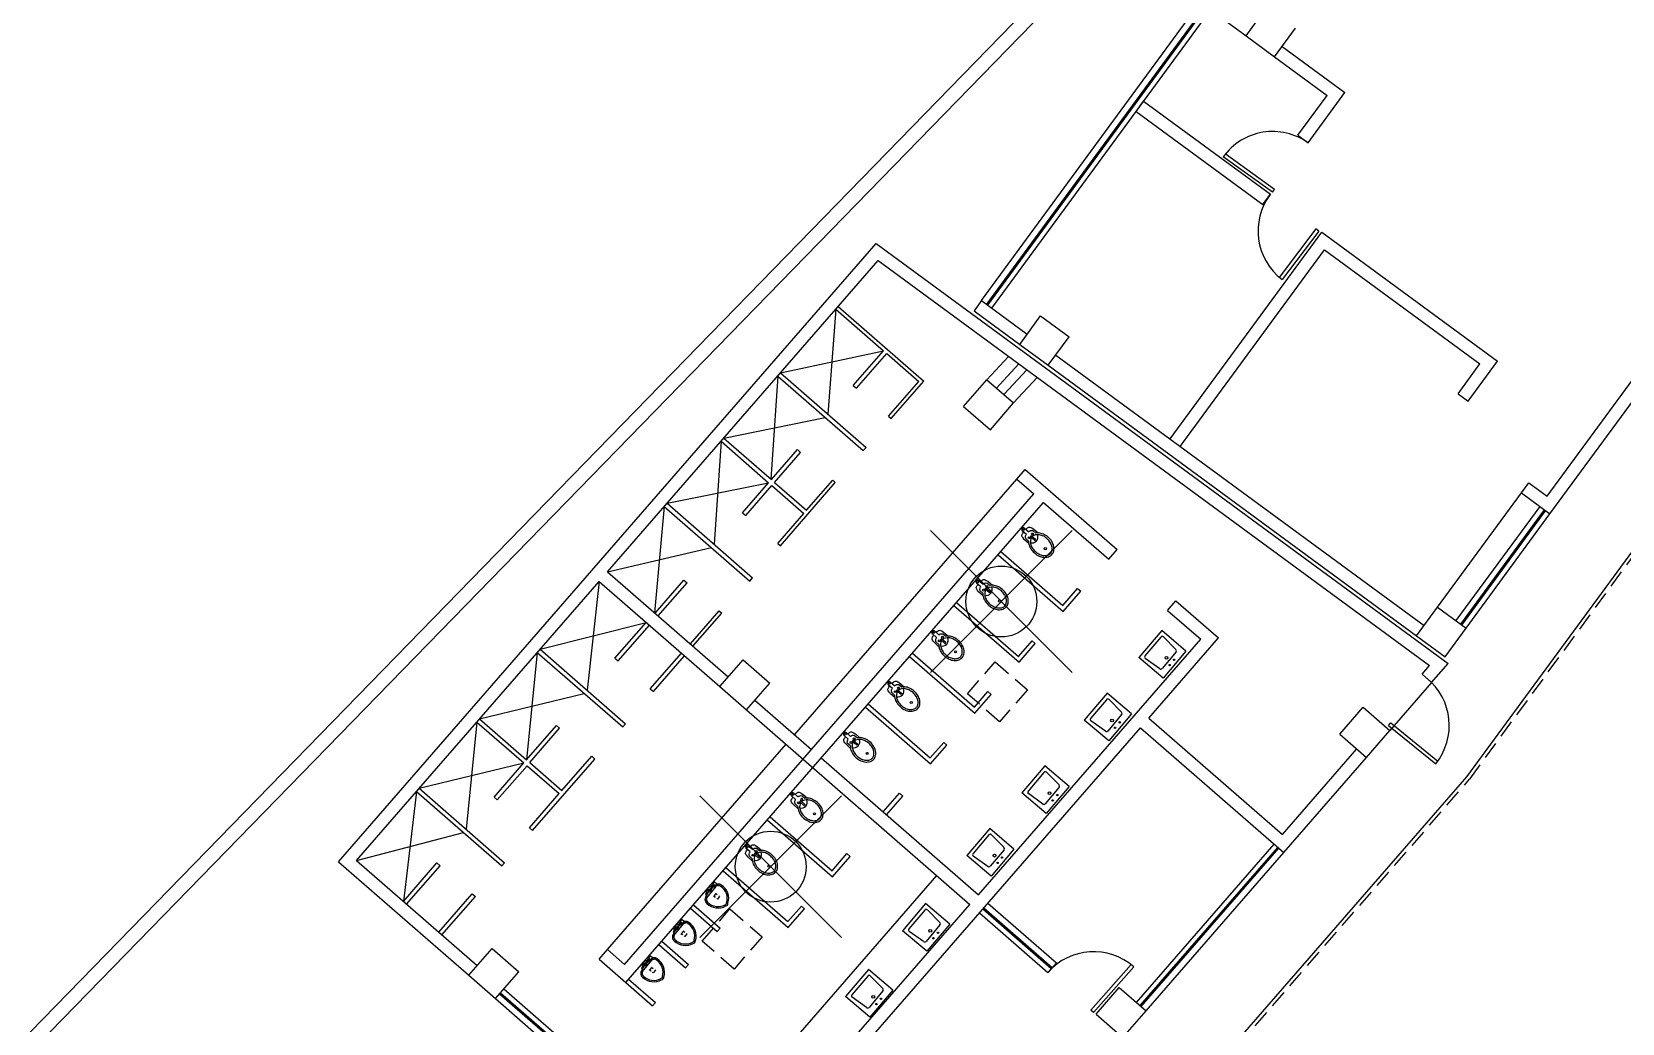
# Model space of a CAD drawing. Extents: x 0 to 130, y 0 to 88.
# Drawn here: x 44.34 to 66.79, y 54.46 to 68.45 of the extents above; entities that cross this region are included whole.
import ezdxf

# ---------------------------------------------------------------- set-up
doc = ezdxf.new("R2010")
doc.units = 0
doc.header["$MEASUREMENT"] = 0
doc.header["$PDMODE"] = 35
doc.linetypes.add('HIDDEN', pattern=[0.375, 0.25, -0.125])
doc.layers.get('0').update_dxf_attribs({"color": 2, "linetype": 'CONTINUOUS'})
for name, color, linetype in [('COL', 6, 'CONTINUOUS'), ('DOOR', 2, 'CONTINUOUS'), ('DOORS', 7, 'CONTINUOUS'), ('MUEBLES', 1, 'CONTINUOUS'), ('OEX', 15, 'CONTINUOUS'), ('PROY', 1, 'HIDDEN'), ('SANITARIOS', 1, 'CONTINUOUS'), ('VOLADO', 15, 'HIDDEN'), ('WALLS', 5, 'CONTINUOUS')]:
    doc.layers.add(name, color=color, linetype=linetype)

msp = doc.modelspace()

# ---------------------------------------------------------------- linework, layer by layer
at = {"color": 253, "linetype": 'ByBlock'}
for p, q in [((58.316, 61.347), (58.319, 61.357)), ((58.317, 61.336), (58.316, 61.347)), ((58.322, 61.324), (58.317, 61.336)), ((58.319, 61.357), (58.324, 61.367)), ((58.38, 61.359), (58.321, 61.411)), ((58.333, 61.309), (58.322, 61.324)), ((58.324, 61.367), (58.331, 61.378)), ((58.331, 61.378), (58.339, 61.389)), ((58.349, 61.29), (58.333, 61.309)), ((58.339, 61.389), (58.342, 61.393)), ((58.353, 61.284), (58.349, 61.29)), ((58.354, 61.449), (58.413, 61.397)), ((58.367, 61.331), (58.369, 61.339)), ((58.367, 61.323), (58.367, 61.331)), ((58.372, 61.301), (58.367, 61.323)), ((58.369, 61.339), (58.373, 61.347)), ((58.411, 61.264), (58.372, 61.301)), ((58.373, 61.347), (58.377, 61.355)), ((58.375, 61.431), (58.378, 61.434)), ((58.377, 61.355), (58.38, 61.359)), ((58.378, 61.434), (58.388, 61.444)), ((58.388, 61.444), (58.398, 61.452)), ((58.398, 61.452), (58.407, 61.458)), ((58.407, 61.458), (58.417, 61.462)), ((58.413, 61.397), (58.417, 61.401)), ((58.417, 61.462), (58.428, 61.462)), ((58.417, 61.401), (58.425, 61.406)), ((58.425, 61.406), (58.432, 61.41)), ((58.428, 61.462), (58.441, 61.459)), ((58.432, 61.41), (58.44, 61.413)), ((58.44, 61.413), (58.447, 61.415)), ((58.44, 61.334), (58.446, 61.341)), ((58.496, 61.278), (58.44, 61.327)), ((58.441, 61.459), (58.457, 61.451)), ((58.447, 61.415), (58.47, 61.413)), ((58.453, 61.341), (58.509, 61.292)), ((58.457, 61.451), (58.478, 61.437)), ((58.47, 61.413), (58.512, 61.379)), ((58.478, 61.437), (58.484, 61.433)), ((58.484, 61.433), (58.546, 61.381)), ((58.413, 61.23), (58.353, 61.284)), ((58.51, 61.285), (58.503, 61.278)), ((57.673, 60.608), (57.675, 60.618)), ((57.675, 60.618), (57.68, 60.628)), ((57.737, 60.62), (57.678, 60.672)), ((57.68, 60.628), (57.687, 60.639)), ((57.687, 60.639), (57.695, 60.65)), ((57.695, 60.65), (57.698, 60.654)), ((57.711, 60.71), (57.769, 60.658)), ((57.729, 60.607), (57.734, 60.616)), ((57.731, 60.691), (57.735, 60.695)), ((57.734, 60.616), (57.737, 60.62)), ((57.735, 60.695), (57.745, 60.704)), ((57.745, 60.704), (57.755, 60.712)), ((57.755, 60.712), (57.764, 60.719)), ((57.764, 60.719), (57.774, 60.723)), ((57.769, 60.658), (57.774, 60.661)), ((57.774, 60.723), (57.784, 60.723)), ((57.774, 60.661), (57.781, 60.667)), ((57.781, 60.667), (57.789, 60.671)), ((57.784, 60.723), (57.797, 60.72)), ((57.789, 60.671), (57.796, 60.674)), ((57.796, 60.674), (57.804, 60.675)), ((57.797, 60.72), (57.814, 60.711)), ((57.804, 60.675), (57.826, 60.674)), ((57.814, 60.711), (57.834, 60.698)), ((57.826, 60.674), (57.868, 60.64)), ((57.834, 60.698), (57.841, 60.694)), ((57.841, 60.694), (57.902, 60.642)), ((57.674, 60.597), (57.673, 60.608)), ((57.679, 60.585), (57.674, 60.597)), ((57.689, 60.569), (57.679, 60.585)), ((57.705, 60.551), (57.689, 60.569)), ((57.71, 60.545), (57.705, 60.551)), ((57.77, 60.491), (57.71, 60.545)), ((57.724, 60.592), (57.726, 60.6)), ((57.724, 60.584), (57.724, 60.592)), ((57.728, 60.562), (57.724, 60.584)), ((57.726, 60.6), (57.729, 60.607)), ((57.768, 60.525), (57.728, 60.562)), ((57.797, 60.595), (57.803, 60.602)), ((57.853, 60.538), (57.797, 60.588)), ((57.81, 60.602), (57.866, 60.553)), ((57.866, 60.546), (57.86, 60.539)), ((57.113, 59.904), (57.054, 59.955)), ((57.087, 59.993), (57.146, 59.941)), ((57.107, 59.975), (57.111, 59.978)), ((57.111, 59.978), (57.121, 59.988)), ((57.121, 59.988), (57.131, 59.996)), ((57.131, 59.996), (57.14, 60.002)), ((57.14, 60.002), (57.15, 60.006)), ((57.146, 59.941), (57.15, 59.945)), ((57.15, 60.006), (57.161, 60.007)), ((57.15, 59.945), (57.158, 59.95)), ((57.158, 59.95), (57.165, 59.955)), ((57.161, 60.007), (57.174, 60.003)), ((57.165, 59.955), (57.172, 59.958)), ((57.172, 59.958), (57.18, 59.959)), ((57.174, 60.003), (57.19, 59.995)), ((57.18, 59.959), (57.203, 59.957)), ((57.19, 59.995), (57.21, 59.981)), ((57.203, 59.957), (57.244, 59.923)), ((57.21, 59.981), (57.217, 59.978)), ((57.217, 59.978), (57.279, 59.925)), ((57.049, 59.891), (57.052, 59.901)), ((57.05, 59.88), (57.049, 59.891)), ((57.055, 59.868), (57.05, 59.88)), ((57.052, 59.901), (57.057, 59.911)), ((57.065, 59.853), (57.055, 59.868)), ((57.057, 59.911), (57.063, 59.922)), ((57.063, 59.922), (57.071, 59.933)), ((57.082, 59.834), (57.065, 59.853)), ((57.071, 59.933), (57.074, 59.937)), ((57.086, 59.828), (57.082, 59.834)), ((57.146, 59.774), (57.086, 59.828)), ((57.1, 59.875), (57.102, 59.883)), ((57.1, 59.867), (57.1, 59.875)), ((57.104, 59.845), (57.1, 59.867)), ((57.102, 59.883), (57.105, 59.891)), ((57.144, 59.808), (57.104, 59.845)), ((57.105, 59.891), (57.11, 59.899)), ((57.11, 59.899), (57.113, 59.904)), ((57.173, 59.878), (57.179, 59.885)), ((57.229, 59.822), (57.173, 59.871)), ((57.186, 59.886), (57.242, 59.837)), ((57.243, 59.83), (57.236, 59.822)), ((56.463, 59.276), (56.522, 59.225)), ((56.487, 59.262), (56.497, 59.271)), ((56.497, 59.271), (56.507, 59.279)), ((56.507, 59.279), (56.516, 59.286)), ((56.516, 59.286), (56.526, 59.289)), ((56.526, 59.289), (56.537, 59.29)), ((56.537, 59.29), (56.55, 59.287)), ((56.55, 59.287), (56.566, 59.278)), ((56.566, 59.278), (56.587, 59.265)), ((56.425, 59.175), (56.428, 59.185)), ((56.426, 59.164), (56.425, 59.175)), ((56.431, 59.151), (56.426, 59.164)), ((56.428, 59.185), (56.433, 59.195)), ((56.489, 59.187), (56.43, 59.239)), ((56.442, 59.136), (56.431, 59.151)), ((56.433, 59.195), (56.44, 59.205)), ((56.44, 59.205), (56.448, 59.217)), ((56.458, 59.118), (56.442, 59.136)), ((56.448, 59.217), (56.451, 59.221)), ((56.462, 59.112), (56.458, 59.118)), ((56.522, 59.058), (56.462, 59.112)), ((56.476, 59.159), (56.478, 59.166)), ((56.476, 59.151), (56.476, 59.159)), ((56.481, 59.129), (56.476, 59.151)), ((56.478, 59.166), (56.482, 59.174)), ((56.52, 59.092), (56.481, 59.129)), ((56.482, 59.174), (56.486, 59.182)), ((56.484, 59.258), (56.487, 59.262)), ((56.486, 59.182), (56.489, 59.187)), ((56.522, 59.225), (56.526, 59.228)), ((56.526, 59.228), (56.534, 59.234)), ((56.534, 59.234), (56.541, 59.238)), ((56.541, 59.238), (56.549, 59.241)), ((56.549, 59.241), (56.556, 59.242)), ((56.549, 59.161), (56.555, 59.169)), ((56.605, 59.105), (56.55, 59.154)), ((56.556, 59.242), (56.579, 59.241)), ((56.562, 59.169), (56.618, 59.12)), ((56.579, 59.241), (56.621, 59.207)), ((56.587, 59.265), (56.593, 59.261)), ((56.593, 59.261), (56.655, 59.209)), ((56.619, 59.113), (56.613, 59.106)), ((55.802, 58.458), (55.804, 58.468)), ((55.803, 58.447), (55.802, 58.458)), ((55.808, 58.435), (55.803, 58.447)), ((55.804, 58.468), (55.809, 58.478)), ((55.865, 58.471), (55.806, 58.522)), ((55.818, 58.42), (55.808, 58.435)), ((55.809, 58.478), (55.816, 58.489)), ((55.816, 58.489), (55.824, 58.5)), ((55.834, 58.401), (55.818, 58.42)), ((55.824, 58.5), (55.827, 58.504)), ((55.839, 58.395), (55.834, 58.401)), ((55.839, 58.56), (55.898, 58.508)), ((55.899, 58.341), (55.839, 58.395)), ((55.852, 58.434), (55.853, 58.442)), ((55.857, 58.412), (55.852, 58.434)), ((55.853, 58.442), (55.855, 58.45)), ((55.855, 58.45), (55.858, 58.458)), ((55.896, 58.375), (55.857, 58.412)), ((55.858, 58.458), (55.862, 58.466)), ((55.86, 58.542), (55.863, 58.545)), ((55.862, 58.466), (55.865, 58.471)), ((55.863, 58.545), (55.874, 58.555)), ((55.874, 58.555), (55.883, 58.563)), ((55.883, 58.563), (55.893, 58.569)), ((55.893, 58.569), (55.902, 58.573)), ((55.898, 58.508), (55.903, 58.512)), ((55.902, 58.573), (55.913, 58.573)), ((55.903, 58.512), (55.91, 58.517)), ((55.91, 58.517), (55.917, 58.522)), ((55.913, 58.573), (55.926, 58.57)), ((55.917, 58.522), (55.925, 58.525)), ((55.925, 58.525), (55.933, 58.526)), ((55.925, 58.445), (55.932, 58.452)), ((55.926, 58.57), (55.942, 58.562)), ((55.982, 58.389), (55.926, 58.438)), ((55.933, 58.526), (55.955, 58.524)), ((55.939, 58.453), (55.995, 58.404)), ((55.942, 58.562), (55.963, 58.548)), ((55.955, 58.524), (55.997, 58.49)), ((55.963, 58.548), (55.97, 58.545)), ((55.97, 58.545), (56.031, 58.492)), ((55.995, 58.396), (55.989, 58.389)), ((55.097, 57.708), (55.156, 57.656)), ((55.121, 57.693), (55.132, 57.702)), ((55.132, 57.702), (55.141, 57.71)), ((55.141, 57.71), (55.151, 57.717)), ((55.151, 57.717), (55.16, 57.721)), ((55.16, 57.721), (55.171, 57.721)), ((55.171, 57.721), (55.184, 57.718)), ((55.184, 57.718), (55.2, 57.709)), ((55.2, 57.709), (55.221, 57.696)), ((55.06, 57.606), (55.062, 57.616)), ((55.061, 57.595), (55.06, 57.606)), ((55.066, 57.583), (55.061, 57.595)), ((55.062, 57.616), (55.067, 57.626)), ((55.123, 57.618), (55.064, 57.67)), ((55.076, 57.568), (55.066, 57.583)), ((55.067, 57.626), (55.074, 57.637)), ((55.074, 57.637), (55.082, 57.648)), ((55.092, 57.549), (55.076, 57.568)), ((55.082, 57.648), (55.085, 57.652)), ((55.097, 57.543), (55.092, 57.549)), ((55.157, 57.489), (55.097, 57.543)), ((55.11, 57.582), (55.111, 57.59)), ((55.115, 57.56), (55.11, 57.582)), ((55.111, 57.59), (55.113, 57.598)), ((55.113, 57.598), (55.116, 57.605)), ((55.154, 57.523), (55.115, 57.56)), ((55.116, 57.605), (55.12, 57.614)), ((55.118, 57.689), (55.121, 57.693)), ((55.12, 57.614), (55.123, 57.618)), ((55.156, 57.656), (55.161, 57.66)), ((55.161, 57.66), (55.168, 57.665)), ((55.168, 57.665), (55.175, 57.669)), ((55.175, 57.669), (55.183, 57.672)), ((55.183, 57.672), (55.191, 57.674)), ((55.183, 57.593), (55.19, 57.6)), ((55.24, 57.537), (55.184, 57.586)), ((55.191, 57.674), (55.213, 57.672)), ((55.197, 57.6), (55.253, 57.551)), ((55.213, 57.672), (55.255, 57.638)), ((55.221, 57.696), (55.228, 57.692)), ((55.228, 57.692), (55.289, 57.64)), ((55.253, 57.544), (55.247, 57.537)), ((54.416, 56.867), (54.419, 56.877)), ((54.417, 56.856), (54.416, 56.867)), ((54.422, 56.843), (54.417, 56.856)), ((54.419, 56.877), (54.424, 56.887)), ((54.48, 56.879), (54.421, 56.931)), ((54.433, 56.828), (54.422, 56.843)), ((54.424, 56.887), (54.431, 56.897)), ((54.431, 56.897), (54.439, 56.909)), ((54.449, 56.81), (54.433, 56.828)), ((54.439, 56.909), (54.442, 56.913)), ((54.453, 56.804), (54.449, 56.81)), ((54.513, 56.75), (54.453, 56.804)), ((54.454, 56.968), (54.513, 56.917)), ((54.467, 56.851), (54.469, 56.858)), ((54.467, 56.843), (54.467, 56.851)), ((54.472, 56.821), (54.467, 56.843)), ((54.469, 56.858), (54.472, 56.866)), ((54.472, 56.866), (54.477, 56.874)), ((54.511, 56.784), (54.472, 56.821)), ((54.475, 56.95), (54.478, 56.954)), ((54.477, 56.874), (54.48, 56.879)), ((54.478, 56.954), (54.488, 56.963)), ((54.488, 56.963), (54.498, 56.971)), ((54.498, 56.971), (54.507, 56.978)), ((54.507, 56.978), (54.517, 56.981)), ((54.513, 56.917), (54.517, 56.92)), ((54.517, 56.981), (54.528, 56.982)), ((54.517, 56.92), (54.525, 56.926)), ((54.525, 56.926), (54.532, 56.93)), ((54.528, 56.982), (54.541, 56.979)), ((54.532, 56.93), (54.539, 56.933)), ((54.539, 56.933), (54.547, 56.934)), ((54.54, 56.853), (54.546, 56.861)), ((54.596, 56.797), (54.54, 56.846)), ((54.541, 56.979), (54.557, 56.97)), ((54.547, 56.934), (54.57, 56.933)), ((54.553, 56.861), (54.609, 56.812)), ((54.557, 56.97), (54.577, 56.957)), ((54.57, 56.933), (54.612, 56.899)), ((54.577, 56.957), (54.584, 56.953)), ((54.584, 56.953), (54.646, 56.901)), ((54.61, 56.805), (54.603, 56.798)), ((53.88, 56.357), (53.871, 56.347)), ((53.88, 56.357), (53.888, 56.367)), ((53.91, 56.355), (53.918, 56.365)), ((53.918, 56.365), (53.934, 56.352)), ((53.922, 56.362), (53.935, 56.377)), ((53.934, 56.352), (53.926, 56.342)), ((53.942, 56.371), (53.93, 56.355)), ((53.946, 56.4), (53.931, 56.38)), ((53.931, 56.38), (53.946, 56.368)), ((53.934, 56.313), (54, 56.394)), ((53.935, 56.377), (53.942, 56.371)), ((53.939, 56.406), (53.945, 56.414)), ((53.946, 56.4), (53.939, 56.406)), ((53.945, 56.414), (53.976, 56.389)), ((53.962, 56.387), (53.946, 56.4)), ((53.946, 56.368), (53.962, 56.387)), ((53.965, 56.455), (53.953, 56.44)), ((53.953, 56.44), (53.961, 56.433)), ((53.953, 56.408), (53.962, 56.419)), ((53.954, 56.426), (53.979, 56.457)), ((53.962, 56.419), (53.954, 56.426)), ((53.985, 56.4), (53.962, 56.419)), ((53.97, 56.381), (53.962, 56.387)), ((53.973, 56.449), (53.965, 56.455)), ((53.968, 56.395), (53.978, 56.407)), ((53.976, 56.389), (53.97, 56.381)), ((53.979, 56.457), (54.011, 56.432)), ((54.011, 56.432), (53.985, 56.4)), ((53.992, 56.401), (53.989, 56.404)), ((54.011, 56.425), (53.992, 56.401)), ((53.999, 56.402), (53.996, 56.405)), ((54.012, 56.418), (53.999, 56.402)), ((54.01, 56.4), (54.003, 56.406)), ((54.007, 56.428), (54.011, 56.425)), ((54.008, 56.421), (54.012, 56.418)), ((54.009, 56.414), (54.017, 56.407)), ((54.017, 56.407), (54.01, 56.4)), ((54.033, 56.427), (54.018, 56.425)), ((54.076, 56.411), (54.07, 56.416)), ((53.843, 56.208), (53.844, 56.193)), ((53.888, 56.319), (53.852, 56.283)), ((53.852, 56.283), (53.868, 56.27)), ((53.856, 56.248), (53.853, 56.244)), ((53.863, 56.159), (53.869, 56.154)), ((53.868, 56.27), (53.895, 56.312)), ((53.869, 56.232), (53.934, 56.313)), ((53.888, 56.328), (53.884, 56.322)), ((53.884, 56.322), (53.899, 56.309)), ((53.899, 56.309), (53.904, 56.315)), ((53.963, 56.259), (53.986, 56.241)), ((53.993, 56.297), (54.016, 56.278)), ((54.019, 56.214), (54.01, 56.222)), ((54.049, 56.252), (54.019, 56.214)), ((54.04, 56.259), (54.049, 56.252)), ((53.506, 55.927), (53.493, 55.912)), ((53.493, 55.912), (53.501, 55.905)), ((53.495, 55.898), (53.52, 55.929)), ((53.513, 55.921), (53.506, 55.927)), ((53.52, 55.929), (53.551, 55.904)), ((53.551, 55.904), (53.526, 55.872)), ((53.383, 55.68), (53.385, 55.665)), ((53.428, 55.791), (53.393, 55.755)), ((53.393, 55.755), (53.408, 55.742)), ((53.396, 55.72), (53.394, 55.716)), ((53.408, 55.742), (53.436, 55.784)), ((53.409, 55.704), (53.475, 55.785)), ((53.42, 55.829), (53.412, 55.819)), ((53.42, 55.829), (53.429, 55.839)), ((53.429, 55.8), (53.424, 55.794)), ((53.424, 55.794), (53.44, 55.781)), ((53.44, 55.781), (53.445, 55.787)), ((53.451, 55.827), (53.459, 55.837)), ((53.459, 55.837), (53.474, 55.824)), ((53.462, 55.834), (53.475, 55.849)), ((53.474, 55.824), (53.466, 55.814)), ((53.483, 55.843), (53.47, 55.827)), ((53.487, 55.872), (53.471, 55.852)), ((53.471, 55.852), (53.487, 55.84)), ((53.475, 55.785), (53.54, 55.866)), ((53.475, 55.849), (53.483, 55.843)), ((53.479, 55.878), (53.485, 55.886)), ((53.487, 55.872), (53.479, 55.878)), ((53.485, 55.886), (53.516, 55.861)), ((53.502, 55.859), (53.487, 55.872)), ((53.487, 55.84), (53.502, 55.859)), ((53.493, 55.88), (53.502, 55.891)), ((53.502, 55.891), (53.495, 55.898)), ((53.526, 55.872), (53.502, 55.891)), ((53.51, 55.853), (53.502, 55.859)), ((53.503, 55.731), (53.527, 55.713)), ((53.509, 55.867), (53.518, 55.879)), ((53.516, 55.861), (53.51, 55.853)), ((53.533, 55.873), (53.529, 55.876)), ((53.552, 55.897), (53.533, 55.873)), ((53.533, 55.769), (53.557, 55.75)), ((53.54, 55.874), (53.536, 55.877)), ((53.552, 55.89), (53.54, 55.874)), ((53.551, 55.872), (53.543, 55.878)), ((53.548, 55.9), (53.552, 55.897)), ((53.549, 55.893), (53.552, 55.89)), ((53.549, 55.886), (53.557, 55.879)), ((53.559, 55.686), (53.55, 55.694)), ((53.557, 55.879), (53.551, 55.872)), ((53.573, 55.899), (53.558, 55.897)), ((53.589, 55.724), (53.559, 55.686)), ((53.58, 55.731), (53.589, 55.724)), ((53.616, 55.883), (53.61, 55.888)), ((53.403, 55.631), (53.409, 55.626)), ((52.981, 55.278), (52.946, 55.242)), ((52.946, 55.242), (52.962, 55.23)), ((52.962, 55.23), (52.989, 55.272)), ((52.963, 55.191), (53.028, 55.272)), ((52.974, 55.316), (52.965, 55.306)), ((52.974, 55.316), (52.982, 55.327)), ((52.982, 55.287), (52.978, 55.281)), ((52.978, 55.281), (52.993, 55.268)), ((52.993, 55.268), (52.998, 55.275)), ((53.004, 55.314), (53.012, 55.324)), ((53.012, 55.324), (53.028, 55.311)), ((53.016, 55.321), (53.029, 55.336)), ((53.028, 55.311), (53.02, 55.301)), ((53.036, 55.33), (53.024, 55.314)), ((53.04, 55.359), (53.025, 55.339)), ((53.025, 55.339), (53.04, 55.327)), ((53.028, 55.272), (53.094, 55.353)), ((53.029, 55.336), (53.036, 55.33)), ((53.033, 55.365), (53.039, 55.373)), ((53.04, 55.359), (53.033, 55.365)), ((53.039, 55.373), (53.07, 55.348)), ((53.056, 55.346), (53.04, 55.359)), ((53.04, 55.327), (53.056, 55.346)), ((53.059, 55.414), (53.047, 55.399)), ((53.047, 55.399), (53.054, 55.392)), ((53.047, 55.367), (53.056, 55.378)), ((53.048, 55.385), (53.073, 55.416)), ((53.056, 55.378), (53.048, 55.385)), ((53.079, 55.36), (53.056, 55.378)), ((53.064, 55.34), (53.056, 55.346)), ((53.067, 55.408), (53.059, 55.414)), ((53.062, 55.354), (53.072, 55.366)), ((53.07, 55.348), (53.064, 55.34)), ((53.073, 55.416), (53.104, 55.391)), ((53.104, 55.391), (53.079, 55.36)), ((53.086, 55.36), (53.082, 55.363)), ((53.105, 55.384), (53.086, 55.36)), ((53.087, 55.256), (53.11, 55.237)), ((53.093, 55.361), (53.09, 55.364)), ((53.106, 55.377), (53.093, 55.361)), ((53.104, 55.359), (53.097, 55.365)), ((53.101, 55.387), (53.105, 55.384)), ((53.102, 55.38), (53.106, 55.377)), ((53.103, 55.373), (53.111, 55.366)), ((53.111, 55.366), (53.104, 55.359)), ((53.127, 55.386), (53.112, 55.384)), ((53.17, 55.37), (53.164, 55.375)), ((52.937, 55.167), (52.938, 55.152)), ((52.95, 55.207), (52.947, 55.204)), ((52.957, 55.118), (52.963, 55.113)), ((53.057, 55.219), (53.08, 55.2)), ((53.113, 55.173), (53.103, 55.181)), ((53.143, 55.211), (53.113, 55.173)), ((53.134, 55.218), (53.143, 55.211))]:
    msp.add_line(p, q, dxfattribs=at)
for centre, radius in [((58.338, 61.43), 0.0125), ((58.418, 61.313), 0.013), ((58.465, 61.366), 0.013), ((58.647, 61.159), 0.015), ((57.694, 60.691), 0.0125), ((57.821, 60.626), 0.013), ((57.775, 60.574), 0.013), ((58.003, 60.42), 0.015), ((57.07, 59.974), 0.0125), ((57.151, 59.857), 0.013), ((57.197, 59.91), 0.013), ((57.379, 59.703), 0.015), ((56.447, 59.258), 0.0125), ((56.528, 59.141), 0.013), ((56.574, 59.193), 0.013), ((56.756, 58.987), 0.015), ((55.823, 58.541), 0.0125), ((55.904, 58.424), 0.013), ((55.95, 58.477), 0.013), ((56.132, 58.27), 0.015), ((55.081, 57.689), 0.0125), ((55.162, 57.572), 0.013), ((55.208, 57.624), 0.013), ((55.39, 57.418), 0.015), ((54.437, 56.95), 0.0125), ((54.518, 56.833), 0.013), ((54.565, 56.885), 0.013), ((54.747, 56.679), 0.015), ((53.907, 56.335), 0.02), ((53.907, 56.335), 0.01), ((53.447, 55.807), 0.02), ((53.447, 55.807), 0.01), ((53.001, 55.294), 0.02), ((53.001, 55.294), 0.01)]:
    msp.add_circle(centre, radius, dxfattribs=at)
for centre, radius, start, end in [((58.338, 61.43), 0.025, 138.764, 228.764), ((58.338, 61.43), 0.025, 48.764, 138.764), ((58.571, 61.257), 0.135, 153.2479, 192.2701), ((58.458, 61.324), 0.085, 255.3788, 22.1493), ((58.444, 61.33), 0.005, 138.764, 228.764), ((58.45, 61.338), 0.005, 48.764, 138.764), ((58.539, 61.221), 0.135, 85.2579, 124.2802), ((58.506, 61.289), 0.005, 318.764, 48.764), ((58.539, 61.221), 0.16, 85.2579, 99.8914), ((58.535, 61.174), 0.182, 65.8009, 85.2579), ((58.535, 61.174), 0.207, 65.8009, 85.2579), ((58.51, 61.118), 0.244, 48.764, 65.8009), ((58.51, 61.118), 0.269, 48.764, 65.8009), ((58.51, 61.118), 0.244, 31.7272, 48.764), ((58.51, 61.118), 0.269, 31.7272, 48.764), ((58.571, 61.257), 0.16, 177.6367, 192.2701), ((58.617, 61.267), 0.207, 192.2701, 211.7272), ((58.617, 61.267), 0.182, 192.2701, 211.7272), ((58.67, 61.3), 0.269, 211.7272, 228.764), ((58.67, 61.3), 0.244, 211.7272, 228.764), ((58.67, 61.3), 0.269, 228.764, 245.8009), ((58.5, 61.281), 0.005, 228.764, 318.764), ((58.67, 61.3), 0.244, 228.764, 245.8009), ((58.644, 61.243), 0.182, 245.8009, 265.2579), ((58.64, 61.196), 0.135, 265.2579, 289.5195), ((58.657, 61.15), 0.0858, 289.5195, 318.764), ((58.657, 61.15), 0.111, 289.5195, 318.764), ((58.563, 61.15), 0.182, 12.2701, 31.7272), ((58.657, 61.15), 0.0858, 318.764, 348.0086), ((58.563, 61.15), 0.207, 12.2701, 31.7272), ((58.609, 61.16), 0.135, 348.0086, 12.2701), ((58.657, 61.15), 0.111, 318.764, 348.0086), ((58.609, 61.16), 0.16, 348.0086, 12.2701), ((58.644, 61.243), 0.207, 245.8009, 265.2579), ((58.64, 61.196), 0.16, 265.2579, 289.5195), ((57.694, 60.691), 0.025, 138.764, 228.764), ((57.694, 60.691), 0.025, 48.764, 138.764), ((57.815, 60.585), 0.085, 255.3788, 22.1493), ((57.896, 60.482), 0.135, 85.2579, 124.2802), ((57.896, 60.482), 0.16, 85.2579, 99.8914), ((57.892, 60.435), 0.182, 65.8009, 85.2579), ((57.892, 60.435), 0.207, 65.8009, 85.2579), ((57.866, 60.378), 0.269, 48.764, 65.8009), ((57.927, 60.518), 0.16, 177.6367, 192.2701), ((57.973, 60.528), 0.207, 192.2701, 211.7272), ((57.927, 60.518), 0.135, 153.2479, 192.2701), ((57.8, 60.591), 0.005, 138.764, 228.764), ((57.973, 60.528), 0.182, 192.2701, 211.7272), ((58.026, 60.561), 0.269, 211.7272, 228.764), ((57.807, 60.598), 0.005, 48.764, 138.764), ((58.026, 60.561), 0.244, 211.7272, 228.764), ((57.856, 60.542), 0.005, 228.764, 318.764), ((57.863, 60.549), 0.005, 318.764, 48.764), ((57.866, 60.378), 0.244, 48.764, 65.8009), ((57.866, 60.378), 0.244, 31.7272, 48.764), ((57.866, 60.378), 0.269, 31.7272, 48.764), ((57.919, 60.411), 0.182, 12.2701, 31.7272), ((58.013, 60.411), 0.0858, 318.764, 348.0086), ((57.919, 60.411), 0.207, 12.2701, 31.7272), ((57.965, 60.421), 0.135, 348.0086, 12.2701), ((57.965, 60.421), 0.16, 348.0086, 12.2701), ((58.026, 60.561), 0.269, 228.764, 245.8009), ((58.026, 60.561), 0.244, 228.764, 245.8009), ((58.001, 60.504), 0.207, 245.8009, 265.2579), ((58.001, 60.504), 0.182, 245.8009, 265.2579), ((57.997, 60.457), 0.16, 265.2579, 289.5195), ((57.997, 60.457), 0.135, 265.2579, 289.5195), ((58.013, 60.411), 0.0858, 289.5195, 318.764), ((58.013, 60.411), 0.111, 289.5195, 318.764), ((58.013, 60.411), 0.111, 318.764, 348.0086), ((57.07, 59.974), 0.025, 138.764, 228.764), ((57.07, 59.974), 0.025, 48.764, 138.764), ((57.304, 59.802), 0.16, 177.6367, 192.2701), ((57.349, 59.812), 0.207, 192.2701, 211.7272), ((57.304, 59.802), 0.135, 153.2479, 192.2701), ((57.191, 59.868), 0.085, 255.3788, 22.1493), ((57.177, 59.875), 0.005, 138.764, 228.764), ((57.349, 59.812), 0.182, 192.2701, 211.7272), ((57.183, 59.882), 0.005, 48.764, 138.764), ((57.272, 59.766), 0.135, 85.2579, 124.2802), ((57.233, 59.826), 0.005, 228.764, 318.764), ((57.239, 59.833), 0.005, 318.764, 48.764), ((57.272, 59.766), 0.16, 85.2579, 99.8914), ((57.268, 59.719), 0.182, 65.8009, 85.2579), ((57.268, 59.719), 0.207, 65.8009, 85.2579), ((57.242, 59.662), 0.244, 48.764, 65.8009), ((57.242, 59.662), 0.269, 48.764, 65.8009), ((57.242, 59.662), 0.244, 31.7272, 48.764), ((57.242, 59.662), 0.269, 31.7272, 48.764), ((57.295, 59.695), 0.182, 12.2701, 31.7272), ((57.295, 59.695), 0.207, 12.2701, 31.7272), ((57.341, 59.705), 0.135, 348.0086, 12.2701), ((57.341, 59.705), 0.16, 348.0086, 12.2701), ((57.402, 59.844), 0.269, 211.7272, 228.764), ((57.402, 59.844), 0.244, 211.7272, 228.764), ((57.402, 59.844), 0.269, 228.764, 245.8009), ((57.402, 59.844), 0.244, 228.764, 245.8009), ((57.377, 59.788), 0.207, 245.8009, 265.2579), ((57.377, 59.788), 0.182, 245.8009, 265.2579), ((57.373, 59.741), 0.16, 265.2579, 289.5195), ((57.373, 59.741), 0.135, 265.2579, 289.5195), ((57.389, 59.694), 0.0858, 289.5195, 318.764), ((57.389, 59.694), 0.111, 289.5195, 318.764), ((57.389, 59.694), 0.0858, 318.764, 348.0086), ((57.389, 59.694), 0.111, 318.764, 348.0086), ((56.447, 59.258), 0.025, 138.764, 228.764), ((56.447, 59.258), 0.025, 48.764, 138.764), ((56.68, 59.085), 0.16, 177.6367, 192.2701), ((56.726, 59.095), 0.207, 192.2701, 211.7272), ((56.68, 59.085), 0.135, 153.2479, 192.2701), ((56.567, 59.152), 0.085, 255.3788, 22.1493), ((56.553, 59.158), 0.005, 138.764, 228.764), ((56.726, 59.095), 0.182, 192.2701, 211.7272), ((56.559, 59.165), 0.005, 48.764, 138.764), ((56.648, 59.049), 0.135, 85.2579, 124.2802), ((56.609, 59.109), 0.005, 228.764, 318.764), ((56.615, 59.116), 0.005, 318.764, 48.764), ((56.648, 59.049), 0.16, 85.2579, 99.8914), ((56.644, 59.002), 0.182, 65.8009, 85.2579), ((56.644, 59.002), 0.207, 65.8009, 85.2579), ((56.619, 58.945), 0.244, 48.764, 65.8009), ((56.619, 58.945), 0.269, 48.764, 65.8009), ((56.619, 58.945), 0.244, 31.7272, 48.764), ((56.619, 58.945), 0.269, 31.7272, 48.764), ((56.672, 58.978), 0.182, 12.2701, 31.7272), ((56.672, 58.978), 0.207, 12.2701, 31.7272), ((56.779, 59.128), 0.269, 211.7272, 228.764), ((56.779, 59.128), 0.244, 211.7272, 228.764), ((56.779, 59.128), 0.269, 228.764, 245.8009), ((56.779, 59.128), 0.244, 228.764, 245.8009), ((56.753, 59.071), 0.207, 245.8009, 265.2579), ((56.753, 59.071), 0.182, 245.8009, 265.2579), ((56.749, 59.024), 0.16, 265.2579, 289.5195), ((56.749, 59.024), 0.135, 265.2579, 289.5195), ((56.766, 58.978), 0.0858, 289.5195, 318.764), ((56.766, 58.978), 0.111, 289.5195, 318.764), ((56.766, 58.978), 0.0858, 318.764, 348.0086), ((56.718, 58.988), 0.135, 348.0086, 12.2701), ((56.766, 58.978), 0.111, 318.764, 348.0086), ((56.718, 58.988), 0.16, 348.0086, 12.2701), ((55.823, 58.541), 0.025, 138.764, 228.764), ((55.823, 58.541), 0.025, 48.764, 138.764), ((56.056, 58.369), 0.16, 177.6367, 192.2701), ((56.056, 58.369), 0.135, 153.2479, 192.2701), ((55.943, 58.435), 0.085, 255.3788, 22.1493), ((55.929, 58.442), 0.005, 138.764, 228.764), ((55.935, 58.449), 0.005, 48.764, 138.764), ((56.024, 58.332), 0.135, 85.2579, 124.2802), ((55.985, 58.393), 0.005, 228.764, 318.764), ((55.991, 58.4), 0.005, 318.764, 48.764), ((56.024, 58.332), 0.16, 85.2579, 99.8914), ((56.021, 58.286), 0.182, 65.8009, 85.2579), ((56.021, 58.286), 0.207, 65.8009, 85.2579), ((55.995, 58.229), 0.244, 48.764, 65.8009), ((55.995, 58.229), 0.269, 48.764, 65.8009), ((55.995, 58.229), 0.244, 31.7272, 48.764), ((55.995, 58.229), 0.269, 31.7272, 48.764), ((56.048, 58.262), 0.207, 12.2701, 31.7272), ((56.102, 58.379), 0.207, 192.2701, 211.7272), ((56.102, 58.379), 0.182, 192.2701, 211.7272), ((56.155, 58.411), 0.269, 211.7272, 228.764), ((56.155, 58.411), 0.244, 211.7272, 228.764), ((56.155, 58.411), 0.269, 228.764, 245.8009), ((56.155, 58.411), 0.244, 228.764, 245.8009), ((56.129, 58.354), 0.207, 245.8009, 265.2579), ((56.129, 58.354), 0.182, 245.8009, 265.2579), ((56.126, 58.308), 0.16, 265.2579, 289.5195), ((56.126, 58.308), 0.135, 265.2579, 289.5195), ((56.142, 58.261), 0.0858, 289.5195, 318.764), ((56.142, 58.261), 0.111, 289.5195, 318.764), ((56.048, 58.262), 0.182, 12.2701, 31.7272), ((56.142, 58.261), 0.0858, 318.764, 348.0086), ((56.142, 58.261), 0.111, 318.764, 348.0086), ((56.094, 58.272), 0.135, 348.0086, 12.2701), ((56.094, 58.272), 0.16, 348.0086, 12.2701), ((55.081, 57.689), 0.025, 138.764, 228.764), ((55.081, 57.689), 0.025, 48.764, 138.764), ((55.314, 57.516), 0.16, 177.6367, 192.2701), ((55.36, 57.526), 0.207, 192.2701, 211.7272), ((55.314, 57.516), 0.135, 153.2479, 192.2701), ((55.202, 57.583), 0.085, 255.3788, 22.1493), ((55.187, 57.589), 0.005, 138.764, 228.764), ((55.36, 57.526), 0.182, 192.2701, 211.7272), ((55.193, 57.596), 0.005, 48.764, 138.764), ((55.282, 57.48), 0.135, 85.2579, 124.2802), ((55.243, 57.54), 0.005, 228.764, 318.764), ((55.249, 57.547), 0.005, 318.764, 48.764), ((55.282, 57.48), 0.16, 85.2579, 99.8914), ((55.279, 57.433), 0.182, 65.8009, 85.2579), ((55.279, 57.433), 0.207, 65.8009, 85.2579), ((55.253, 57.376), 0.244, 48.764, 65.8009), ((55.253, 57.376), 0.269, 48.764, 65.8009), ((55.253, 57.376), 0.244, 31.7272, 48.764), ((55.253, 57.376), 0.269, 31.7272, 48.764), ((55.306, 57.409), 0.182, 12.2701, 31.7272), ((55.306, 57.409), 0.207, 12.2701, 31.7272), ((55.413, 57.559), 0.269, 211.7272, 228.764), ((55.413, 57.559), 0.244, 211.7272, 228.764), ((55.413, 57.559), 0.269, 228.764, 245.8009), ((55.413, 57.559), 0.244, 228.764, 245.8009), ((55.388, 57.502), 0.207, 245.8009, 265.2579), ((55.388, 57.502), 0.182, 245.8009, 265.2579), ((55.384, 57.455), 0.16, 265.2579, 289.5195), ((55.384, 57.455), 0.135, 265.2579, 289.5195), ((55.4, 57.409), 0.0858, 289.5195, 318.764), ((55.4, 57.409), 0.111, 289.5195, 318.764), ((55.4, 57.409), 0.0858, 318.764, 348.0086), ((55.4, 57.409), 0.111, 318.764, 348.0086), ((55.352, 57.419), 0.135, 348.0086, 12.2701), ((55.352, 57.419), 0.16, 348.0086, 12.2701), ((54.437, 56.95), 0.025, 138.764, 228.764), ((54.437, 56.95), 0.025, 48.764, 138.764), ((54.671, 56.777), 0.135, 153.2479, 192.2701), ((54.558, 56.844), 0.085, 255.3788, 22.1493), ((54.544, 56.85), 0.005, 138.764, 228.764), ((54.55, 56.857), 0.005, 48.764, 138.764), ((54.639, 56.741), 0.135, 85.2579, 124.2802), ((54.606, 56.808), 0.005, 318.764, 48.764), ((54.639, 56.741), 0.16, 85.2579, 99.8914), ((54.635, 56.694), 0.182, 65.8009, 85.2579), ((54.635, 56.694), 0.207, 65.8009, 85.2579), ((54.61, 56.637), 0.244, 48.764, 65.8009), ((54.61, 56.637), 0.269, 48.764, 65.8009), ((54.61, 56.637), 0.244, 31.7272, 48.764), ((54.61, 56.637), 0.269, 31.7272, 48.764), ((54.671, 56.777), 0.16, 177.6367, 192.2701), ((54.717, 56.787), 0.207, 192.2701, 211.7272), ((54.717, 56.787), 0.182, 192.2701, 211.7272), ((54.77, 56.82), 0.269, 211.7272, 228.764), ((54.77, 56.82), 0.244, 211.7272, 228.764), ((54.77, 56.82), 0.269, 228.764, 245.8009), ((54.6, 56.801), 0.005, 228.764, 318.764), ((54.77, 56.82), 0.244, 228.764, 245.8009), ((54.744, 56.763), 0.207, 245.8009, 265.2579), ((54.744, 56.763), 0.182, 245.8009, 265.2579), ((54.74, 56.716), 0.135, 265.2579, 289.5195), ((54.757, 56.67), 0.0858, 289.5195, 318.764), ((54.757, 56.67), 0.111, 289.5195, 318.764), ((54.663, 56.67), 0.182, 12.2701, 31.7272), ((54.757, 56.67), 0.0858, 318.764, 348.0086), ((54.663, 56.67), 0.207, 12.2701, 31.7272), ((54.709, 56.68), 0.135, 348.0086, 12.2701), ((54.757, 56.67), 0.111, 318.764, 348.0086), ((54.709, 56.68), 0.16, 348.0086, 12.2701), ((53.927, 56.336), 0.05, 81.1559, 141.1559), ((53.943, 56.435), 0.05, 303.6983, 321.1559), ((54.023, 56.376), 0.03, 120.2384, 141.1559), ((54.023, 56.376), 0.05, 96.1559, 104.286), ((54.023, 56.376), 0.03, 90.7235, 107.5986), ((54.022, 56.456), 0.05, 270.7235, 281.5882), ((54.038, 56.377), 0.03, 47.7015, 101.5882), ((54.038, 56.377), 0.05, 51.1559, 96.1559), ((54.092, 56.436), 0.05, 227.7015, 237.1116), ((53.954, 56.223), 0.204, 342.8355, 57.1116), ((53.954, 56.223), 0.224, 342.8355, 57.1524), ((54.74, 56.716), 0.16, 265.2579, 289.5195), ((53.892, 56.213), 0.05, 141.1559, 186.1559), ((53.894, 56.198), 0.05, 186.1559, 231.1559), ((53.817, 56.279), 0.05, 321.1559, 351.1559), ((53.91, 56.315), 0.05, 141.1559, 201.1559), ((53.892, 56.213), 0.03, 141.1559, 191.5882), ((53.814, 56.197), 0.05, 0.7235, 11.5882), ((53.817, 56.279), 0.05, 18.8448, 21.1559), ((53.894, 56.198), 0.03, 180.7235, 234.6102), ((54.027, 56.313), 0.224, 225.1594, 299.4762), ((53.848, 56.133), 0.05, 45.2001, 54.6102), ((54.027, 56.313), 0.204, 225.2001, 299.4762), ((54.001, 56.259), 0.024, 51.1559, 231.1559), ((54.124, 56.16), 0.0249, 276.1559, 6.1559), ((54.133, 56.153), 0.0354, 276.1559, 6.1559), ((53.433, 55.685), 0.05, 141.1559, 186.1559), ((53.358, 55.751), 0.05, 321.1559, 351.1559), ((53.451, 55.787), 0.05, 141.1559, 201.1559), ((53.433, 55.685), 0.03, 141.1559, 191.5882), ((53.354, 55.669), 0.05, 0.7235, 11.5882), ((53.358, 55.751), 0.05, 18.8448, 21.1559), ((53.468, 55.808), 0.05, 81.1559, 141.1559), ((53.483, 55.907), 0.05, 303.6983, 321.1559), ((53.542, 55.731), 0.024, 51.1559, 231.1559), ((53.564, 55.848), 0.03, 120.2384, 141.1559), ((53.564, 55.848), 0.05, 96.1559, 104.286), ((53.564, 55.848), 0.03, 90.7235, 107.5986), ((53.563, 55.928), 0.05, 270.7235, 281.5882), ((53.579, 55.849), 0.05, 51.1559, 96.1559), ((53.579, 55.849), 0.03, 47.7015, 101.5882), ((53.632, 55.908), 0.05, 227.7015, 237.1116), ((53.495, 55.695), 0.204, 342.8355, 57.1116), ((53.495, 55.695), 0.224, 342.8355, 57.1524), ((53.434, 55.67), 0.05, 186.1559, 231.1559), ((53.434, 55.67), 0.03, 180.7235, 234.6102), ((53.567, 55.785), 0.224, 225.1594, 299.4762), ((53.388, 55.605), 0.05, 45.2001, 54.6102), ((53.567, 55.785), 0.204, 225.2001, 299.4762), ((53.665, 55.632), 0.0249, 276.1559, 6.1559), ((53.673, 55.625), 0.0354, 276.1559, 6.1559), ((52.911, 55.238), 0.05, 321.1559, 351.1559), ((53.004, 55.274), 0.05, 141.1559, 201.1559), ((52.911, 55.238), 0.05, 18.8448, 21.1559), ((53.021, 55.295), 0.05, 81.1559, 141.1559), ((53.037, 55.394), 0.05, 303.6983, 321.1559), ((53.095, 55.218), 0.024, 51.1559, 231.1559), ((53.117, 55.335), 0.03, 120.2384, 141.1559), ((53.117, 55.335), 0.05, 96.1559, 104.286), ((53.117, 55.335), 0.03, 90.7235, 107.5986), ((53.116, 55.415), 0.05, 270.7235, 281.5882), ((53.132, 55.336), 0.03, 47.7015, 101.5882), ((53.132, 55.336), 0.05, 51.1559, 96.1559), ((53.186, 55.395), 0.05, 227.7015, 237.1116), ((53.048, 55.182), 0.204, 342.8355, 57.1116), ((53.048, 55.182), 0.224, 342.8355, 57.1524), ((52.986, 55.172), 0.05, 141.1559, 186.1559), ((52.988, 55.157), 0.05, 186.1559, 231.1559), ((52.986, 55.172), 0.03, 141.1559, 191.5882), ((52.908, 55.156), 0.05, 0.7235, 11.5882), ((52.988, 55.157), 0.03, 180.7235, 234.6102), ((53.121, 55.272), 0.224, 225.1594, 299.4762), ((52.942, 55.092), 0.05, 45.2001, 54.6102), ((53.121, 55.272), 0.204, 225.2001, 299.4762), ((53.218, 55.119), 0.0249, 276.1559, 6.1559), ((53.227, 55.112), 0.0354, 276.1559, 6.1559)]:
    msp.add_arc(centre, radius, start, end, dxfattribs=at)
at = {"layer": 'COL', "color": 253}
for p, q in [((61.481, 68.394), (61.776, 68.797)), ((61.884, 68.099), (62.18, 68.502)), ((61.481, 68.394), (61.884, 68.099)), ((58.286, 64.041), (58.581, 64.444)), ((58.581, 64.444), (58.985, 64.148)), ((58.286, 64.041), (58.689, 63.745)), ((58.689, 63.745), (58.985, 64.148)), ((57.494, 63.165), (57.823, 63.542)), ((57.823, 63.542), (58.2, 63.214)), ((57.494, 63.165), (57.872, 62.837)), ((57.872, 62.837), (58.2, 63.214)), ((63.889, 59.929), (64.184, 60.332)), ((64.184, 60.332), (64.587, 60.036)), ((64.292, 59.633), (64.587, 60.036)), ((63.889, 59.929), (64.292, 59.633)), ((54.054, 59.213), (54.382, 59.59)), ((54.382, 59.59), (54.759, 59.262)), ((54.054, 59.213), (54.431, 58.884)), ((54.431, 58.884), (54.759, 59.262)), ((62.804, 58.543), (63.133, 58.92)), ((63.133, 58.92), (63.51, 58.592)), ((62.804, 58.543), (63.182, 58.214)), ((63.182, 58.214), (63.51, 58.592)), ((50.508, 55.14), (50.837, 55.517)), ((50.837, 55.517), (51.214, 55.189)), ((50.508, 55.14), (50.886, 54.811)), ((50.886, 54.811), (51.214, 55.189)), ((59.364, 54.59), (59.692, 54.968)), ((59.692, 54.968), (60.069, 54.639)), ((59.364, 54.59), (59.741, 54.262)), ((59.741, 54.262), (60.069, 54.639))]:
    msp.add_line(p, q, dxfattribs=at)
at = {"layer": 'DOOR', "color": 253}
for p, q in [((57.747, 64.659), (64.031, 73.221)), ((57.82, 64.606), (64.103, 73.168)), ((57.836, 64.594), (64.119, 73.156)), ((57.892, 64.553), (64.176, 73.115)), ((55.691, 64.536), (56.363, 63.951)), ((55.724, 64.574), (56.931, 63.523)), ((55.936, 63.461), (56.363, 63.951)), ((55.981, 63.422), (56.408, 63.912)), ((56.408, 63.912), (56.86, 63.518)), ((54.871, 63.593), (56.077, 62.542)), ((54.91, 63.638), (56.117, 62.588)), ((55.936, 63.461), (55.981, 63.422)), ((56.434, 63.028), (56.86, 63.518)), ((56.471, 62.995), (56.931, 63.523)), ((56.434, 63.028), (56.471, 62.995)), ((54.07, 62.673), (54.741, 62.088)), ((54.109, 62.718), (54.78, 62.134)), ((54.78, 62.134), (55.148, 62.556)), ((54.826, 62.094), (55.193, 62.517)), ((55.148, 62.556), (55.193, 62.517)), ((56.077, 62.542), (56.117, 62.588)), ((54.373, 61.666), (54.741, 62.088)), ((54.418, 61.627), (54.786, 62.049)), ((54.786, 62.049), (55.239, 61.655)), ((54.826, 62.094), (55.278, 61.7)), ((54.909, 61.2), (55.683, 62.09)), ((55.107, 58.534), (58.246, 62.14)), ((55.278, 61.7), (55.646, 62.123)), ((55.646, 62.123), (55.683, 62.09)), ((55.646, 62.123), (55.683, 62.09)), ((53.269, 61.753), (54.475, 60.702)), ((53.308, 61.798), (54.515, 60.747)), ((64.184, 60.332), (65.368, 61.944)), ((65.626, 61.755), (64.442, 60.143)), ((54.373, 61.666), (54.418, 61.627)), ((54.871, 61.233), (55.239, 61.655)), ((64.511, 60.092), (65.694, 61.705)), ((64.527, 60.08), (65.71, 61.693)), ((64.587, 60.036), (65.771, 61.648)), ((54.871, 61.233), (54.909, 61.2)), ((54.871, 61.233), (54.909, 61.2)), ((57.98, 61.072), (58.9, 60.271)), ((58.019, 61.118), (58.894, 60.356)), ((53.139, 60.248), (53.546, 60.716)), ((53.184, 60.209), (53.591, 60.676)), ((53.546, 60.716), (53.591, 60.676)), ((54.475, 60.702), (54.515, 60.747)), ((57.395, 60.401), (58.27, 59.639)), ((58.894, 60.356), (59.104, 60.597)), ((58.9, 60.271), (59.149, 60.558)), ((59.104, 60.597), (59.149, 60.558)), ((53.637, 59.815), (54.044, 60.282)), ((53.674, 59.782), (54.081, 60.25)), ((54.044, 60.282), (54.081, 60.25)), ((54.044, 60.282), (54.081, 60.25)), ((57.356, 60.356), (58.276, 59.555)), ((52.573, 59.613), (53.013, 60.119)), ((52.618, 59.574), (53.058, 60.079)), ((51.515, 59.739), (52.722, 58.688)), ((58.27, 59.639), (58.461, 59.858)), ((58.276, 59.555), (58.506, 59.819)), ((58.461, 59.858), (58.506, 59.819)), ((51.476, 59.693), (52.683, 58.643)), ((52.573, 59.613), (52.618, 59.574)), ((53.071, 59.18), (53.511, 59.686)), ((53.116, 59.141), (53.556, 59.646)), ((56.732, 59.639), (57.652, 58.838)), ((56.771, 59.684), (57.646, 58.923)), ((53.071, 59.18), (53.116, 59.141)), ((57.646, 58.923), (57.837, 59.142)), ((57.652, 58.838), (57.882, 59.102)), ((57.837, 59.142), (57.882, 59.102)), ((56.108, 58.923), (57.029, 58.122)), ((56.148, 58.968), (57.023, 58.206)), ((50.623, 58.713), (51.286, 58.135)), ((50.662, 58.758), (51.326, 58.18)), ((51.326, 58.18), (51.746, 58.663)), ((51.371, 58.141), (51.791, 58.624)), ((51.746, 58.663), (51.791, 58.624)), ((52.683, 58.643), (52.722, 58.688)), ((52.468, 55.502), (54.989, 58.399)), ((57.023, 58.206), (57.213, 58.425)), ((57.029, 58.122), (57.258, 58.386)), ((57.213, 58.425), (57.258, 58.386)), ((51.409, 57.18), (52.289, 58.19)), ((51.824, 57.747), (52.244, 58.23)), ((52.244, 58.23), (52.289, 58.19)), ((50.866, 57.652), (51.286, 58.135)), ((50.911, 57.613), (51.332, 58.096)), ((51.332, 58.096), (51.784, 57.702)), ((51.371, 58.141), (51.824, 57.747)), ((49.769, 57.732), (50.976, 56.682)), ((49.808, 57.778), (51.015, 56.727)), ((51.364, 57.219), (51.784, 57.702)), ((56.36, 57.444), (56.589, 57.708)), ((56.589, 57.708), (56.635, 57.669)), ((50.866, 57.652), (50.911, 57.613)), ((56.405, 57.405), (56.635, 57.669)), ((54.723, 57.331), (55.643, 56.53)), ((54.762, 57.376), (55.637, 56.615)), ((51.364, 57.219), (51.409, 57.18)), ((55.637, 56.615), (55.847, 56.856)), ((55.643, 56.53), (55.893, 56.817)), ((55.847, 56.856), (55.893, 56.817)), ((59.934, 54.757), (61.877, 56.99)), ((59.986, 54.712), (61.93, 56.944)), ((60.001, 54.698), (61.945, 56.931)), ((60.069, 54.639), (62.013, 56.872)), ((49.586, 56.182), (50.058, 56.725)), ((49.631, 56.142), (50.104, 56.685)), ((50.058, 56.725), (50.104, 56.685)), ((50.976, 56.682), (51.015, 56.727)), ((54.099, 56.615), (55.019, 55.814)), ((54.139, 56.66), (55.014, 55.898)), ((50.084, 55.748), (50.556, 56.291)), ((50.129, 55.709), (50.602, 56.252)), ((50.556, 56.291), (50.602, 56.252)), ((53.679, 56.132), (54.056, 55.804)), ((57.838, 56.158), (58.803, 55.317)), ((53.64, 56.087), (54.017, 55.758)), ((55.014, 55.898), (55.204, 56.117)), ((55.019, 55.814), (55.249, 56.078)), ((55.204, 56.117), (55.249, 56.078)), ((57.72, 56.022), (58.685, 55.181)), ((57.766, 56.075), (58.731, 55.234)), ((57.779, 56.09), (58.744, 55.249)), ((54.017, 55.758), (54.056, 55.804)), ((53.193, 55.574), (53.57, 55.245)), ((53.233, 55.619), (53.61, 55.291)), ((53.57, 55.245), (53.61, 55.291)), ((58.685, 55.181), (58.803, 55.317)), ((52.727, 55.038), (53.104, 54.71)), ((52.766, 55.083), (53.143, 54.755)), ((50.886, 54.811), (55.818, 50.517)), ((50.945, 54.879), (55.878, 50.585)), ((50.958, 54.894), (55.891, 50.6)), ((51.004, 54.947), (55.937, 50.653)), ((53.104, 54.71), (53.143, 54.755))]:
    msp.add_line(p, q, dxfattribs=at)
at = {"layer": 'DOORS', "color": 253}
msp.add_line((64.101, 59.27), (63.51, 58.592), dxfattribs=at)
at = {"layer": 'MUEBLES', "color": 253}
for p, q in [((61.856, 66.187), (61.16, 66.688)), ((61.884, 66.227), (61.188, 66.727)), ((61.856, 66.187), (61.884, 66.227)), ((61.856, 66.187), (61.884, 66.227)), ((62.468, 65.669), (61.95, 64.986)), ((62.507, 65.64), (61.989, 64.957)), ((62.507, 65.64), (62.468, 65.669)), ((62.507, 65.64), (62.468, 65.669)), ((63.493, 58.664), (63.524, 58.701)), ((63.493, 58.664), (63.524, 58.701)), ((63.493, 58.664), (64.159, 58.124)), ((63.524, 58.701), (64.189, 58.162)), ((59.292, 54.647), (59.858, 55.291)), ((59.329, 54.615), (59.895, 55.259)), ((59.329, 54.615), (59.292, 54.647)), ((59.329, 54.615), (59.292, 54.647))]:
    msp.add_line(p, q, dxfattribs=at)
for centre, start, end in [((61.856, 66.187), 54.2869, 144.2869), ((62.507, 65.64), 142.8165, 232.8165), ((63.493, 58.664), 320.969, 50.969), ((59.329, 54.615), 48.6737, 138.6737)]:
    msp.add_arc(centre, 0.857, start, end, dxfattribs=at)
at = {"layer": 'OEX', "color": 253}
for p, q in [((59.719, 70.141), (37.727, 47.579)), ((59.8, 69.938), (37.883, 47.453)), ((64.598, 57.938), (72.155, 68.235)), ((64.598, 57.938), (72.155, 68.235)), ((56.974, 49.18), (64.598, 57.938)), ((57.138, 49.368), (64.598, 57.938))]:
    msp.add_line(p, q, dxfattribs=at)
at = {"layer": 'PROY', "color": 253}
for p, q in [((57.547, 59.111), (57.941, 59.563)), ((57.941, 59.563), (58.394, 59.169)), ((58, 58.717), (57.547, 59.111)), ((58.394, 59.169), (58, 58.717)), ((53.802, 55.622), (54.196, 56.075)), ((54.196, 56.075), (54.649, 55.681)), ((54.649, 55.681), (54.255, 55.228)), ((54.255, 55.228), (53.802, 55.622))]:
    msp.add_line(p, q, dxfattribs=at)
at = {"layer": 'SANITARIOS', "color": 253}
for p, q in [((55.691, 64.536), (55.576, 63.058)), ((54.91, 63.638), (56.363, 63.951)), ((57.823, 63.542), (58.128, 63.871)), ((57.955, 63.42), (58.274, 63.764)), ((54.871, 63.593), (54.773, 62.14)), ((58.067, 63.336), (58.386, 63.682)), ((58.2, 63.214), (58.532, 63.575)), ((54.109, 62.718), (55.542, 63.009)), ((54.07, 62.673), (53.972, 61.22)), ((53.308, 61.798), (54.741, 62.088)), ((53.269, 61.753), (53.131, 60.255)), ((52.468, 60.832), (53.933, 61.174)), ((52.349, 60.697), (52.179, 59.161)), ((51.515, 59.739), (53.013, 60.119)), ((60.29, 60.002), (59.966, 59.621)), ((60.633, 59.711), (60.29, 60.002)), ((60.278, 59.911), (60.054, 59.647)), ((60.315, 59.913), (60.492, 59.735)), ((51.476, 59.693), (51.326, 58.18)), ((60.31, 59.33), (59.966, 59.621)), ((60.263, 59.465), (60.059, 59.611)), ((60.493, 59.701), (60.297, 59.469)), ((60.633, 59.711), (60.31, 59.33)), ((50.662, 58.758), (52.14, 59.116)), ((59.522, 59.119), (59.198, 58.738)), ((59.865, 58.828), (59.522, 59.119)), ((59.51, 59.028), (59.286, 58.764)), ((59.865, 58.828), (59.542, 58.447)), ((59.547, 59.03), (59.724, 58.852)), ((50.623, 58.713), (50.472, 57.2)), ((59.542, 58.447), (59.198, 58.738)), ((59.495, 58.582), (59.291, 58.728)), ((59.725, 58.818), (59.529, 58.586)), ((49.808, 57.778), (51.286, 58.135)), ((58.64, 58.093), (58.317, 57.712)), ((58.628, 58.002), (58.405, 57.738)), ((58.983, 57.802), (58.64, 58.093)), ((58.665, 58.004), (58.842, 57.826)), ((49.769, 57.732), (49.586, 56.182)), ((58.66, 57.421), (58.317, 57.712)), ((58.613, 57.556), (58.409, 57.702)), ((58.844, 57.792), (58.647, 57.56)), ((58.983, 57.802), (58.66, 57.421)), ((48.922, 56.759), (50.433, 57.155)), ((57.862, 57.212), (57.538, 56.831)), ((57.85, 57.121), (57.627, 56.857)), ((58.205, 56.921), (57.862, 57.212)), ((57.887, 57.123), (58.064, 56.945)), ((57.882, 56.54), (57.538, 56.831)), ((57.835, 56.675), (57.631, 56.821)), ((58.065, 56.911), (57.869, 56.679)), ((58.205, 56.921), (57.882, 56.54)), ((54.595, 53.651), (57.116, 56.547)), ((56.957, 56.151), (56.633, 55.769)), ((57.3, 55.86), (56.957, 56.151)), ((56.945, 56.06), (56.721, 55.796)), ((56.982, 56.061), (57.159, 55.884)), ((56.977, 55.478), (56.633, 55.769)), ((56.93, 55.614), (56.726, 55.759)), ((57.16, 55.85), (56.964, 55.618)), ((57.3, 55.86), (56.977, 55.478)), ((56.151, 55.22), (55.828, 54.839)), ((56.14, 55.129), (55.916, 54.865)), ((56.495, 54.929), (56.151, 55.22)), ((56.176, 55.13), (56.354, 54.953)), ((56.172, 54.548), (55.828, 54.839)), ((56.125, 54.683), (55.921, 54.829)), ((56.355, 54.919), (56.159, 54.687)), ((56.495, 54.929), (56.172, 54.548))]:
    msp.add_line(p, q, dxfattribs=at)
for centre, radius in [((60.357, 59.618), 0.02), ((60.401, 59.515), 0.01), ((60.466, 59.591), 0.01), ((59.589, 58.735), 0.02), ((59.633, 58.632), 0.01), ((59.698, 58.708), 0.01), ((58.707, 57.709), 0.02), ((58.751, 57.606), 0.01), ((58.816, 57.682), 0.01), ((57.929, 56.828), 0.02), ((58.038, 56.801), 0.01), ((57.973, 56.725), 0.01), ((57.024, 55.766), 0.02), ((57.133, 55.74), 0.01), ((57.068, 55.663), 0.01), ((56.219, 54.835), 0.02), ((56.327, 54.809), 0.01), ((56.263, 54.733), 0.01)]:
    msp.add_circle(centre, radius, dxfattribs=at)
for centre, start, end in [((60.297, 59.895), 44.956, 139.7197), ((60.474, 59.717), 319.7197, 44.956), ((60.074, 59.631), 139.7197, 234.4833), ((60.278, 59.485), 234.4833, 319.7197), ((59.529, 59.012), 44.956, 139.7197), ((59.706, 58.834), 319.7197, 44.956), ((59.306, 58.748), 139.7197, 234.4833), ((59.51, 58.603), 234.4833, 319.7197), ((58.647, 57.986), 44.956, 139.7197), ((58.424, 57.722), 139.7197, 234.4833), ((58.824, 57.808), 319.7197, 44.956), ((58.628, 57.576), 234.4833, 319.7197), ((57.869, 57.105), 44.956, 139.7197), ((57.646, 56.841), 139.7197, 234.4833), ((58.046, 56.927), 319.7197, 44.956), ((57.85, 56.695), 234.4833, 319.7197), ((56.964, 56.043), 44.956, 139.7197), ((56.741, 55.78), 139.7197, 234.4833), ((57.141, 55.866), 319.7197, 44.956), ((56.945, 55.634), 234.4833, 319.7197), ((56.159, 55.113), 44.956, 139.7197), ((55.935, 54.849), 139.7197, 234.4833), ((56.336, 54.935), 319.7197, 44.956), ((56.14, 54.703), 234.4833, 319.7197)]:
    msp.add_arc(centre, 0.025, start, end, dxfattribs=at)
for p in [(58.027, 60.413), (54.771, 56.672)]:
    msp.add_point(p, dxfattribs=at)
at = {"layer": 'VOLADO', "color": 253}
for p, q in [((64.638, 57.908), (71.766, 67.619)), ((64.638, 57.908), (71.766, 67.619)), ((57.176, 49.336), (64.636, 57.905)), ((57.176, 49.336), (64.636, 57.905))]:
    msp.add_line(p, q, dxfattribs=at)
at = {"layer": 'WALLS', "color": 253}
for p, q in [((60.981, 68.761), (61.481, 68.394)), ((61.884, 68.099), (62.625, 67.554)), ((61.99, 68.244), (62.877, 67.593)), ((62.356, 66.883), (62.877, 67.593)), ((59.928, 67.326), (60.034, 67.471)), ((60.034, 67.471), (61.824, 66.158)), ((62.211, 66.99), (62.625, 67.554)), ((59.928, 67.326), (61.717, 66.013)), ((62.211, 66.99), (62.356, 66.883)), ((61.717, 66.013), (61.824, 66.158)), ((60.408, 62.707), (62.549, 65.625)), ((62.549, 65.625), (65.032, 63.803)), ((48.668, 56.742), (56.261, 65.465)), ((56.261, 65.465), (64.335, 59.539)), ((60.553, 62.6), (62.588, 65.374)), ((62.588, 65.374), (64.781, 63.764)), ((52.468, 60.832), (56.288, 65.222)), ((56.288, 65.222), (64.071, 59.51)), ((57.747, 64.659), (57.641, 64.514)), ((57.747, 64.659), (58.392, 64.186)), ((57.641, 64.514), (58.286, 64.041)), ((65.732, 61.9), (67.342, 64.093)), ((65.771, 61.648), (67.487, 63.986)), ((58.795, 63.89), (63.995, 60.074)), ((64.473, 63.345), (64.781, 63.764)), ((64.618, 63.239), (65.032, 63.803)), ((58.689, 63.745), (63.889, 59.929)), ((64.473, 63.345), (64.618, 63.239)), ((58.246, 62.14), (58.364, 62.275)), ((58.364, 62.275), (59.661, 61.146)), ((58.246, 62.14), (58.487, 61.93)), ((65.368, 61.944), (65.474, 62.089)), ((65.474, 62.089), (65.732, 61.9)), ((52.709, 55.292), (58.487, 61.93)), ((52.727, 55.038), (58.623, 61.811)), ((58.623, 61.811), (59.543, 61.01)), ((65.368, 61.944), (65.771, 61.648)), ((59.543, 61.01), (59.661, 61.146)), ((48.922, 56.759), (52.349, 60.697)), ((52.349, 60.697), (54.054, 59.213)), ((52.468, 60.832), (54.172, 59.349)), ((60.373, 60.288), (60.491, 60.424)), ((60.491, 60.424), (61.094, 59.899)), ((60.373, 60.288), (60.841, 59.881)), ((57.702, 56.276), (60.841, 59.881)), ((60.11, 58.767), (61.094, 59.899)), ((63.965, 59.389), (64.071, 59.51)), ((64.101, 59.27), (64.335, 59.539)), ((63.965, 59.389), (64.101, 59.27)), ((54.431, 58.884), (57.584, 56.14)), ((54.549, 59.02), (55.349, 58.324)), ((55.789, 53.804), (59.991, 58.632)), ((59.991, 58.632), (62.013, 56.872)), ((60.11, 58.767), (61.995, 57.126)), ((55.485, 58.206), (57.702, 56.276)), ((61.995, 57.126), (63.046, 58.333)), ((62.013, 56.872), (63.182, 58.214)), ((48.668, 56.742), (50.508, 55.14)), ((48.922, 56.759), (50.627, 55.276)), ((55.063, 53.244), (57.584, 56.14)), ((55.063, 53.244), (57.584, 56.14)), ((52.35, 55.366), (52.468, 55.502)), ((52.468, 55.502), (52.709, 55.292)), ((52.35, 55.366), (52.727, 55.038)), ((51.004, 54.947), (55.937, 50.653))]:
    msp.add_line(p, q, dxfattribs=at)

doc.saveas('drawing.dxf')
